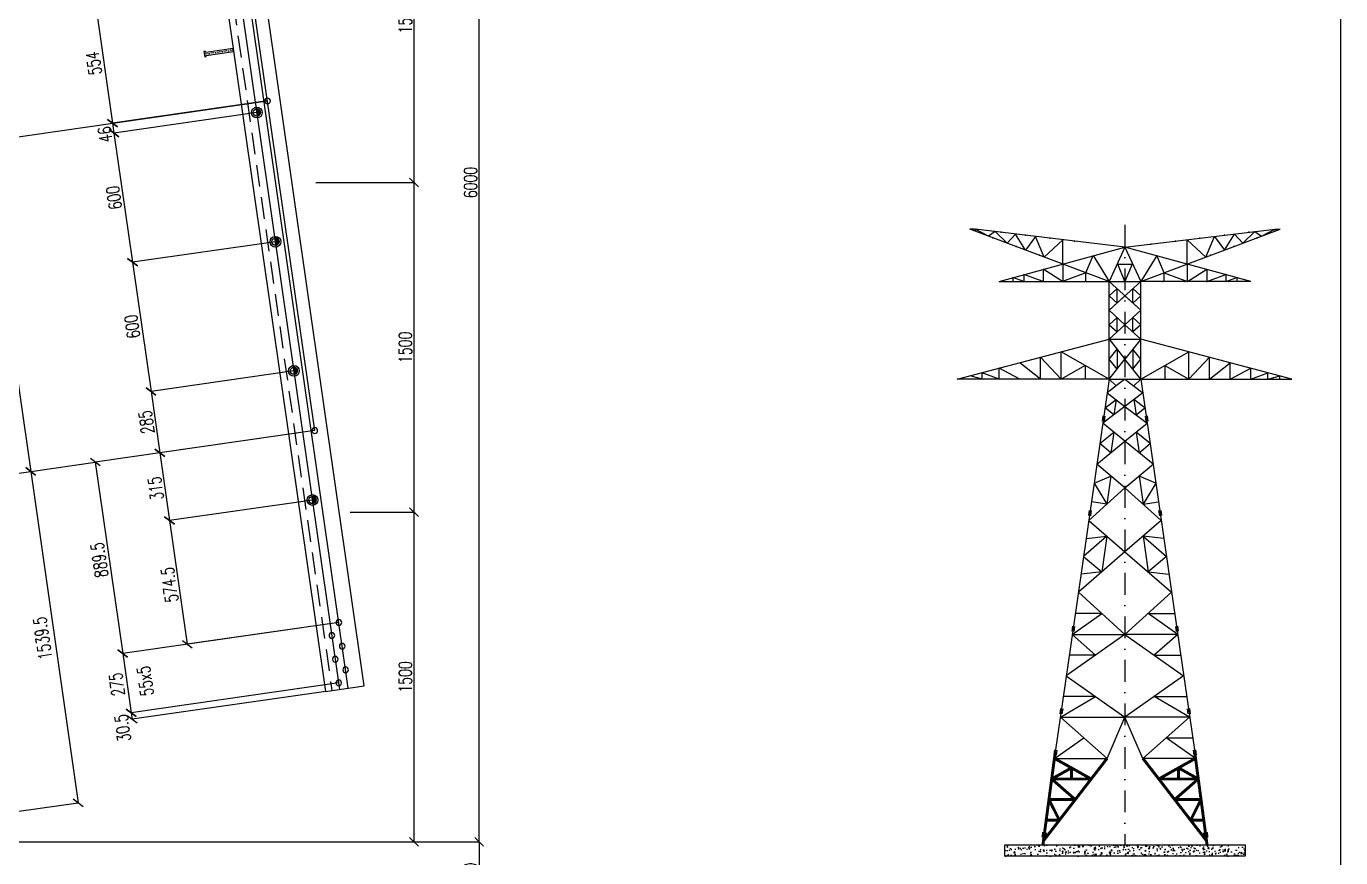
# Model space of a CAD drawing. Extents: x 87063 to 103283, y -59241 to -47761.
# Drawn here: x 97238 to 103283, y -55408 to -51585 of the extents above; entities that cross this region are included whole.
import ezdxf

# ---------------------------------------------------------------- set-up
doc = ezdxf.new("R2010")
doc.units = 0
doc.header["$LTSCALE"] = 200
doc.header["$MEASUREMENT"] = 0
doc.linetypes.add('DASHDOT', pattern=[1, 0.5, -0.25, 0, -0.25])
doc.linetypes.add('DASHED', pattern=[0.75, 0.5, -0.25])
doc.layers.get('0').update_dxf_attribs({"linetype": 'CONTINUOUS'})
for name, color, linetype in [('ASSI', 3, 'CONTINUOUS'), ('Echelon', 3, 'CONTINUOUS'), ('FORI', 2, 'CONTINUOUS'), ('LINEA_ANG', 2, 'CONTINUOUS'), ('LS', 7, 'CONTINUOUS'), ('MZ', 6, 'DASHDOT'), ('QT_MPR', 7, 'CONTINUOUS'), ('QT_MSP', 7, 'CONTINUOUS'), ('TRAT-Y', 7, 'DASHED')]:
    doc.layers.add(name, color=color, linetype=linetype)
doc.styles.add('QUOTE', font='ROMANS8.SHX', dxfattribs={"width": 0.7})
doc.styles.add('RS', font='ROMANS8.shx', dxfattribs={"width": 0.7})
doc.styles.get("Standard").update_dxf_attribs({"font": 'ROMANS8.SHX', "width": 0.7})
doc.dimstyles.new('TRATTO_20', dxfattribs={"dimscale": 0, "dimtxt": 60, "dimasz": 40, "dimexe": 0, "dimexo": 0, "dimgap": 10, "dimtad": 1, "dimrnd": 0.5, "dimdsep": 46, "dimtxsty": 'RS', "dimblk1": 'OBLIQUE', "dimblk2": 'OBLIQUE', "dimsah": 1, "dimcen": 0.09, "dimclrd": 2, "dimclre": 2, "dimclrt": 7, "dimadec": 0, "dimazin": 0, "dimtfac": 1, "dimtix": 1, "dimtmove": 2, "dimatfit": 3, "dimfxl": 1, "dimtolj": 1, "dimtzin": 0, "dimarcsym": 0})

# ---------------------------------------------------------------- blocks, each defined once
blk = doc.blocks.new('16')
blk.add_circle((0, 0), 1)
blk = doc.blocks.new('ASSE98')
blk.add_line((0, 0), (1, 0))
at = {"color": 7, "style": 'QUOTE', "width": 0.5, "flags": 1}
for tag, p in [('TI', (1.38308, 6.82731)), ('DI_S', (1.38308, 6.42178)), ('D_S', (1.38308, 6.02092)), ('E_S', (1.38308, 5.68065)), ('NFORI', (1.36454, 5.29792)), ('ALAR', (1.36349, 4.93246)), ('FAM', (1.3775, 4.54645)), ('ALA', (1.38308, 4.19257)), ('DISP2', (1.38308, 3.84971)), ('DISP1', (1.38308, 3.50686)), ('PINZAF', (1.38308, 3.164)), ('PINZAI', (1.38308, 2.82114)), ('TRP', (1.38308, 2.47829)), ('NP', (1.38308, 2.13543)), ('SV', (1.38308, 1.79257)), ('PESO', (1.38308, 1.44971)), ('QUA', (1.38308, 1.10686)), ('LUN', (1.38308, 0.764)), ('PROF', (1.38308, 0.42114)), ('POS', (1.38308, 0.07829))]:
    blk.add_attdef(tag, p, '', height=0.2, dxfattribs=at)
at = {"color": 7, "flags": 1}
for tag, p in [('LAV1', (3.07431, 6.82847)), ('LAV2', (3.07431, 6.49513)), ('LAV3', (3.07431, 6.1618)), ('LAV4', (3.07431, 5.82847)), ('LAV5', (3.07431, 5.49513)), ('LAV6', (3.07431, 5.1618)), ('LAV7', (3.07431, 4.82847)), ('LAV8', (3.07431, 4.49513)), ('LAV9', (3.07431, 4.1618)), ('LAV10', (3.07431, 3.82847))]:
    blk.add_attdef(tag, p, '', height=0.2, dxfattribs=at)
blk = doc.blocks.new('_OBLIQUE')
at = {"color": 0, "linetype": 'ByBlock'}
blk.add_line((-0.5, -0.5), (0.5, 0.5), dxfattribs=at)
blk = doc.blocks.new('*D33')
at = {"layer": 'QT_MPR', "color": 2, "lineweight": -2, "transparency": 16777216}
for p, q in [((95734.2, -52302.9), (97040.8, -52115.4)), ((97040.8, -52115.4), (97258.3, -53631.1)), ((95951.7, -53818.6), (97258.3, -53631.1))]:
    blk.add_line(p, q, dxfattribs=at)
at = {"layer": 'QT_MPR', "color": 2, "lineweight": -2, "transparency": 16777216, "xscale": 40, "yscale": 40, "zscale": 40}
for p, rotation in [((97040.8, -52115.4), 98.16615670567538), ((97258.3, -53631.1), 278.1661567056754)]:
    blk.add_blockref('_OBLIQUE', p, dxfattribs=dict(at, rotation=rotation))
at = {"layer": 'QT_MPR', "color": 7, "transparency": 16777216, "insert": (97104.7, -52892), "char_height": 60, "attachment_point": 5, "rotation": 98.16616, "style": 'RS'}
blk.add_mtext('\\A1;1531', dxfattribs=at)
blk = doc.blocks.new('*D40')
at = {"layer": 'QT_MPR', "color": 2, "lineweight": -2, "transparency": 16777216}
for p, q in [((95951.7, -53818.6), (97258.3, -53631.1)), ((97258.3, -53631.1), (97477, -55154.7)), ((96225.8, -55334.3), (97477, -55154.7))]:
    blk.add_line(p, q, dxfattribs=at)
at = {"layer": 'QT_MPR', "color": 2, "lineweight": -2, "transparency": 16777216, "xscale": 40, "yscale": 40, "zscale": 40}
for p, rotation in [((97258.3, -53631.1), 98.16615670567538), ((97477, -55154.7), 278.1661567056754)]:
    blk.add_blockref('_OBLIQUE', p, dxfattribs=dict(at, rotation=rotation))
at = {"layer": 'QT_MPR', "color": 7, "transparency": 16777216, "insert": (97312.4, -54398.4), "char_height": 60, "attachment_point": 5, "rotation": 98.16616, "style": 'RS'}
blk.add_mtext('\\A1;1539.5', dxfattribs=at)
blk = doc.blocks.new('*D43')
at = {"layer": 'QT_MPR', "color": 2, "lineweight": -2, "transparency": 16777216}
for p, q in [((98565, -53443.6), (97555.3, -53588.5)), ((97555.3, -53588.5), (97681.6, -54468.7)), ((98675.4, -54326.1), (97681.6, -54468.7))]:
    blk.add_line(p, q, dxfattribs=at)
at = {"layer": 'QT_MPR', "color": 2, "lineweight": -2, "transparency": 16777216, "xscale": 40, "yscale": 40, "zscale": 40}
for p, rotation in [((97555.3, -53588.5), 98.16615670567538), ((97681.6, -54468.7), 278.1661567056754)]:
    blk.add_blockref('_OBLIQUE', p, dxfattribs=dict(at, rotation=rotation))
at = {"layer": 'QT_MPR', "color": 7, "transparency": 16777216, "insert": (97574, -54038.6), "char_height": 60, "attachment_point": 5, "rotation": 98.16616, "style": 'RS'}
blk.add_mtext('\\A1;889.5', dxfattribs=at)
blk = doc.blocks.new('*D44')
at = {"layer": 'QT_MPR', "color": 2, "lineweight": -2, "transparency": 16777216}
for p, q in [((98675.4, -54326.1), (97681.6, -54468.7)), ((97681.6, -54468.7), (97720.7, -54740.9)), ((98674.9, -54604), (97720.7, -54740.9))]:
    blk.add_line(p, q, dxfattribs=at)
at = {"layer": 'QT_MPR', "color": 2, "lineweight": -2, "transparency": 16777216, "xscale": 40, "yscale": 40, "zscale": 40}
for p, rotation in [((97681.6, -54468.7), 98.16615670567538), ((97720.7, -54740.9), 278.1661567056754)]:
    blk.add_blockref('_OBLIQUE', p, dxfattribs=dict(at, rotation=rotation))
at = {"layer": 'QT_MPR', "color": 7, "transparency": 16777216, "insert": (97784.7, -54595.2), "char_height": 60, "attachment_point": 5, "rotation": 98.16616, "style": 'RS'}
blk.add_mtext('\\A1;55x5', dxfattribs=at)
blk = doc.blocks.new('*D45')
at = {"layer": 'QT_MPR', "color": 2, "lineweight": -2, "transparency": 16777216}
for p, q in [((98675.4, -54326.1), (97681.6, -54468.7)), ((97681.6, -54468.7), (97720.7, -54740.9)), ((98674.9, -54604), (97720.7, -54740.9))]:
    blk.add_line(p, q, dxfattribs=at)
at = {"layer": 'QT_MPR', "color": 2, "lineweight": -2, "transparency": 16777216, "xscale": 40, "yscale": 40, "zscale": 40}
for p, rotation in [((97681.6, -54468.7), 98.16615670567538), ((97720.7, -54740.9), 278.1661567056754)]:
    blk.add_blockref('_OBLIQUE', p, dxfattribs=dict(at, rotation=rotation))
at = {"layer": 'QT_MPR', "color": 7, "transparency": 16777216, "insert": (97654.8, -54611), "char_height": 60, "attachment_point": 5, "rotation": 98.16616, "style": 'RS'}
blk.add_mtext('\\A1;275', dxfattribs=at)
blk = doc.blocks.new('*D46')
at = {"layer": 'QT_MPR', "color": 2, "lineweight": -2, "transparency": 16777216}
for p, q in [((98674.9, -54604), (97720.7, -54740.9)), ((98615.8, -54642.8), (97724.9, -54770.6)), ((97720.7, -54740.9), (97724.9, -54770.6))]:
    blk.add_line(p, q, dxfattribs=at)
at = {"layer": 'QT_MPR', "color": 2, "lineweight": -2, "transparency": 16777216, "xscale": 40, "yscale": 40, "zscale": 40}
for p, rotation in [((97720.7, -54740.9), 98.16615670567538), ((97724.9, -54770.6), 278.1661567056754)]:
    blk.add_blockref('_OBLIQUE', p, dxfattribs=dict(at, rotation=rotation))
at = {"layer": 'QT_MPR', "color": 7, "transparency": 16777216, "insert": (97681.2, -54811), "char_height": 60, "attachment_point": 5, "rotation": 98.16616, "style": 'RS'}
blk.add_mtext('\\A1;30.5', dxfattribs=at)
blk = doc.blocks.new('*D62')
at = {"layer": 'LS', "color": 2, "lineweight": -2, "transparency": 16777216}
for p, q in [((96225.8, -55334.3), (99321, -55334.3)), ((99321, -55334.3), (99321, -55636)), ((98436.5, -55636), (99321, -55636))]:
    blk.add_line(p, q, dxfattribs=at)
at = {"layer": 'LS', "color": 2, "lineweight": -2, "transparency": 16777216, "xscale": 40, "yscale": 40, "zscale": 40}
for p, rotation in [((99321, -55334.3), 90), ((99321, -55636), 270)]:
    blk.add_blockref('_OBLIQUE', p, dxfattribs=dict(at, rotation=rotation))
at = {"layer": 'LS', "color": 7, "transparency": 16777216, "insert": (99281, -55485.1), "char_height": 60, "attachment_point": 5, "rotation": 90, "style": 'RS'}
blk.add_mtext('\\A1;300', dxfattribs=at)
blk = doc.blocks.new('*D63')
at = {"layer": 'LS', "color": 2, "lineweight": -2, "transparency": 16777216}
for p, q in [((98247.7, -49271.5), (99321, -49271.5)), ((99321, -55334.3), (99321, -49271.5)), ((96225.8, -55334.3), (99321, -55334.3))]:
    blk.add_line(p, q, dxfattribs=at)
at = {"layer": 'LS', "color": 2, "lineweight": -2, "transparency": 16777216, "xscale": 40, "yscale": 40, "zscale": 40}
for p, rotation in [((99321, -49271.5), 90), ((99321, -55334.3), 270)]:
    blk.add_blockref('_OBLIQUE', p, dxfattribs=dict(at, rotation=rotation))
at = {"layer": 'LS', "color": 7, "transparency": 16777216, "insert": (99281, -52302.9), "char_height": 60, "attachment_point": 5, "rotation": 90, "style": 'RS'}
blk.add_mtext('\\A1;6000', dxfattribs=at)
blk = doc.blocks.new('*D65')
at = {"layer": 'LS', "color": 2, "lineweight": -2, "transparency": 16777216}
for p, q in [((98397.6, -50787.2), (99021, -50787.2)), ((99021, -50787.2), (99021, -52302.9)), ((98569.4, -52302.9), (99021, -52302.9))]:
    blk.add_line(p, q, dxfattribs=at)
at = {"layer": 'LS', "color": 2, "lineweight": -2, "transparency": 16777216, "xscale": 40, "yscale": 40, "zscale": 40}
for p, rotation in [((99021, -50787.2), 90), ((99021, -52302.9), 270)]:
    blk.add_blockref('_OBLIQUE', p, dxfattribs=dict(at, rotation=rotation))
at = {"layer": 'LS', "color": 7, "transparency": 16777216, "insert": (98981, -51545.1), "char_height": 60, "attachment_point": 5, "rotation": 90, "style": 'RS'}
blk.add_mtext('\\A1;1500', dxfattribs=at)
blk = doc.blocks.new('*D66')
at = {"layer": 'LS', "color": 2, "lineweight": -2, "transparency": 16777216}
for p, q in [((98569.4, -52302.9), (99021, -52302.9)), ((99021, -52302.9), (99021, -53818.6)), ((98727.6, -53818.6), (99021, -53818.6))]:
    blk.add_line(p, q, dxfattribs=at)
at = {"layer": 'LS', "color": 2, "lineweight": -2, "transparency": 16777216, "xscale": 40, "yscale": 40, "zscale": 40}
for p, rotation in [((99021, -52302.9), 90), ((99021, -53818.6), 270)]:
    blk.add_blockref('_OBLIQUE', p, dxfattribs=dict(at, rotation=rotation))
at = {"layer": 'LS', "color": 7, "transparency": 16777216, "insert": (98981, -53060.8), "char_height": 60, "attachment_point": 5, "rotation": 90, "style": 'RS'}
blk.add_mtext('\\A1;1500', dxfattribs=at)
blk = doc.blocks.new('*D67')
at = {"layer": 'LS', "color": 2, "lineweight": -2, "transparency": 16777216}
for p, q in [((98727.6, -53818.6), (99021, -53818.6)), ((99021, -53818.6), (99021, -55334.3)), ((96225.8, -55334.3), (99021, -55334.3))]:
    blk.add_line(p, q, dxfattribs=at)
at = {"layer": 'LS', "color": 2, "lineweight": -2, "transparency": 16777216, "xscale": 40, "yscale": 40, "zscale": 40}
for p, rotation in [((99021, -53818.6), 90), ((99021, -55334.3), 270)]:
    blk.add_blockref('_OBLIQUE', p, dxfattribs=dict(at, rotation=rotation))
at = {"layer": 'LS', "color": 7, "transparency": 16777216, "insert": (98981, -54576.4), "char_height": 60, "attachment_point": 5, "rotation": 90, "style": 'RS'}
blk.add_mtext('\\A1;1500', dxfattribs=at)
blk = doc.blocks.new('P20')
at = {"color": 0}
for p, q in [((0, 0.98), (0.02, 1)), ((0, 0.94), (0.06, 1)), ((1, -0.01), (0, 0.99)), ((0, 0.89), (0.1, 0.99)), ((0, 0.85), (0.14, 0.99)), ((0, 0.8), (0.18, 0.98)), ((0, 0.76), (0.22, 0.98)), ((0, 0.71), (0.25, 0.97)), ((0, 0.67), (0.29, 0.96)), ((1, -0.05), (0, 0.95)), ((0, 0.62), (0.32, 0.95)), ((0, 0.58), (0.36, 0.93)), ((0, 0.53), (0.39, 0.92)), ((0, 0.49), (0.42, 0.91)), ((1, -0.09), (0, 0.9)), ((0, 0.44), (0.45, 0.89)), ((0, 0.4), (0.48, 0.88)), ((0.99, -0.13), (0, 0.86)), ((0, 0.35), (0.51, 0.86)), ((0, 0.31), (0.54, 0.84)), ((0, 0.26), (0.56, 0.83)), ((0.99, -0.17), (0, 0.81)), ((0, 0.22), (0.59, 0.81)), ((0, 0.17), (0.61, 0.79)), ((0.98, -0.21), (0, 0.77)), ((0, 0.13), (0.64, 0.77)), ((0, 0.08), (0.66, 0.75)), ((0, 0.04), (0.69, 0.73)), ((0.97, -0.25), (0, 0.72)), ((0, -0.01), (0.71, 0.7)), ((0.96, -0.28), (0, 0.68)), ((0, -0.05), (0.73, 0.68)), ((0, -0.1), (0.75, 0.66)), ((0.95, -0.32), (0, 0.63)), ((0, -0.14), (0.77, 0.63)), ((0, -0.19), (0.79, 0.61)), ((0.94, -0.35), (0, 0.59)), ((0, -0.23), (0.81, 0.58)), ((0, -0.28), (0.83, 0.56)), ((0.92, -0.38), (0, 0.54)), ((0, -0.32), (0.85, 0.53)), ((0.91, -0.41), (0, 0.5)), ((0, -0.36), (0.87, 0.5)), ((0, -0.41), (0.88, 0.47)), ((0.9, -0.44), (0, 0.45)), ((0, -0.45), (0.9, 0.44)), ((0.88, -0.47), (0, 0.41)), ((0, -0.5), (0.91, 0.41)), ((0, -0.54), (0.92, 0.38)), ((0.87, -0.5), (0, 0.36)), ((0, -0.59), (0.94, 0.35)), ((0.85, -0.53), (0, 0.32)), ((0, -0.63), (0.95, 0.31)), ((0, -0.68), (0.96, 0.28)), ((0.83, -0.56), (0, 0.27)), ((0, -0.72), (0.97, 0.25)), ((0.81, -0.58), (0, 0.23)), ((0, -0.77), (0.98, 0.21)), ((0.79, -0.61), (0, 0.18)), ((0, -0.81), (0.99, 0.17)), ((0.77, -0.63), (0, 0.14)), ((0, -0.86), (0.99, 0.13)), ((0.75, -0.66), (0, 0.09)), ((0, -0.9), (1, 0.09)), ((0.73, -0.68), (0, 0.05)), ((0, -0.95), (1, 0.05)), ((0.71, -0.7), (0, 0.01)), ((0, -0.99), (1, 0.01)), ((1, 0.04), (0.04, 1)), ((1, 0.09), (0.09, 1)), ((0.99, 0.14), (0.14, 0.99)), ((0.98, 0.19), (0.19, 0.98)), ((0.97, 0.25), (0.25, 0.97)), ((0.95, 0.31), (0.31, 0.95)), ((0.92, 0.38), (0.38, 0.92)), ((0.88, 0.47), (0.47, 0.88)), ((0.81, 0.59), (0.59, 0.81)), ((0.69, -0.73), (0, -0.04)), ((0.66, -0.75), (0, -0.08)), ((0.64, -0.77), (0, -0.13)), ((0.61, -0.79), (0, -0.17)), ((0.59, -0.81), (0, -0.22)), ((0.56, -0.83), (0, -0.26)), ((0.54, -0.84), (0, -0.31)), ((0.51, -0.86), (0, -0.35)), ((0.48, -0.88), (0, -0.4)), ((0.45, -0.89), (0, -0.44)), ((0.42, -0.91), (0, -0.49)), ((0.39, -0.92), (0, -0.53)), ((0.36, -0.93), (0, -0.58)), ((0.32, -0.95), (0, -0.62)), ((0.29, -0.96), (0, -0.67)), ((0.25, -0.97), (0, -0.71)), ((0.22, -0.98), (0, -0.76)), ((0.18, -0.98), (0, -0.8)), ((0.14, -0.99), (0, -0.85)), ((0.1, -0.99), (0, -0.89)), ((0.04, -1), (1, -0.04)), ((0.09, -1), (1, -0.09)), ((0.14, -0.99), (0.99, -0.14)), ((0.19, -0.98), (0.98, -0.19)), ((0.25, -0.97), (0.97, -0.25)), ((0.31, -0.95), (0.95, -0.31)), ((0.38, -0.92), (0.92, -0.38)), ((0.47, -0.88), (0.88, -0.47)), ((0.59, -0.81), (0.81, -0.59))]:
    blk.add_line(p, q, dxfattribs=at)
for radius in [1.5, 1]:
    blk.add_circle((0, 0), radius)
blk = doc.blocks.new('A$C6E393FD9')
at = {"layer": 'Echelon'}
blk.add_lwpolyline([(2.5, 0), (0, 19.8), (168.6, 41.4), (167.9, 47.2), (177.8, 48.5), (181.8, 17.1), (171.9, 15.8), (171.2, 21.6), (2.5, 0)], close=True, dxfattribs=at)
at = {"layer": 'MZ', "ltscale": 0.2}
blk.add_line((1.3, 9.9), (179.8, 32.8), dxfattribs=at)
blk = doc.blocks.new('*D123')
at = {"layer": 'QT_MSP', "color": 2, "lineweight": -2, "transparency": 16777216}
for p, q in [((98213.3, -51387.4), (97556, -51481.7)), ((97556, -51481.7), (97634.8, -52030.2)), ((98347.5, -51927.9), (97634.8, -52030.2))]:
    blk.add_line(p, q, dxfattribs=at)
at = {"layer": 'QT_MSP', "color": 2, "lineweight": -2, "transparency": 16777216, "xscale": 40, "yscale": 40, "zscale": 40}
for p, rotation in [((97556, -51481.7), 98.16615670567116), ((97634.8, -52030.2), 278.1661567056711)]:
    blk.add_blockref('_OBLIQUE', p, dxfattribs=dict(at, rotation=rotation))
at = {"layer": 'QT_MSP', "color": 7, "transparency": 16777216, "insert": (97548.4, -51754.4), "char_height": 60, "attachment_point": 5, "rotation": 98.16616, "style": 'RS'}
blk.add_mtext('\\A1;554', dxfattribs=at)
blk = doc.blocks.new('*D125')
at = {"layer": 'QT_MSP', "color": 2, "lineweight": -2, "transparency": 16777216}
for p, q in [((98347.5, -51927.9), (97634.8, -52030.2)), ((98298.5, -51981.3), (97641.3, -52075.6)), ((97634.8, -52030.2), (97641.3, -52075.6))]:
    blk.add_line(p, q, dxfattribs=at)
at = {"layer": 'QT_MSP', "color": 2, "lineweight": -2, "transparency": 16777216, "xscale": 40, "yscale": 40, "zscale": 40}
for p, rotation in [((97634.8, -52030.2), 98.16615670567116), ((97641.3, -52075.6), 278.1661567056711)]:
    blk.add_blockref('_OBLIQUE', p, dxfattribs=dict(at, rotation=rotation))
at = {"layer": 'QT_MSP', "color": 7, "transparency": 16777216, "insert": (97600.6, -52081.7), "char_height": 60, "attachment_point": 5, "rotation": 98.16616, "style": 'RS'}
blk.add_mtext('\\A1;46', dxfattribs=at)
blk = doc.blocks.new('*D124')
at = {"layer": 'QT_MSP', "color": 2, "lineweight": -2, "transparency": 16777216}
for p, q in [((98298.5, -51981.3), (97641.3, -52075.6)), ((97641.3, -52075.6), (97726.5, -52669.5)), ((98383.8, -52575.2), (97726.5, -52669.5))]:
    blk.add_line(p, q, dxfattribs=at)
at = {"layer": 'QT_MSP', "color": 2, "lineweight": -2, "transparency": 16777216, "xscale": 40, "yscale": 40, "zscale": 40}
for p, rotation in [((97641.3, -52075.6), 98.16615670567116), ((97726.5, -52669.5), 278.1661567056711)]:
    blk.add_blockref('_OBLIQUE', p, dxfattribs=dict(at, rotation=rotation))
at = {"layer": 'QT_MSP', "color": 7, "transparency": 16777216, "insert": (97641.6, -52373.1), "char_height": 60, "attachment_point": 5, "rotation": 98.16616, "style": 'RS'}
blk.add_mtext('\\A1;600', dxfattribs=at)
blk = doc.blocks.new('*D127')
at = {"layer": 'QT_MSP', "color": 2, "lineweight": -2, "transparency": 16777216}
for p, q in [((98383.8, -52575.2), (97726.5, -52669.5)), ((97726.5, -52669.5), (97811.7, -53263.4)), ((98469, -53169.1), (97811.7, -53263.4))]:
    blk.add_line(p, q, dxfattribs=at)
at = {"layer": 'QT_MSP', "color": 2, "lineweight": -2, "transparency": 16777216, "xscale": 40, "yscale": 40, "zscale": 40}
for p, rotation in [((97726.5, -52669.5), 98.16615670567116), ((97811.7, -53263.4), 278.1661567056711)]:
    blk.add_blockref('_OBLIQUE', p, dxfattribs=dict(at, rotation=rotation))
at = {"layer": 'QT_MSP', "color": 7, "transparency": 16777216, "insert": (97725.3, -52965.5), "char_height": 60, "attachment_point": 5, "rotation": 98.16616, "style": 'RS'}
blk.add_mtext('\\A1;600', dxfattribs=at)
blk = doc.blocks.new('*D126')
at = {"layer": 'QT_MSP', "color": 2, "lineweight": -2, "transparency": 16777216}
for p, q in [((98469, -53169.1), (97811.7, -53263.4)), ((97811.7, -53263.4), (97852.3, -53545.9)), ((98565, -53443.6), (97852.3, -53545.9))]:
    blk.add_line(p, q, dxfattribs=at)
at = {"layer": 'QT_MSP', "color": 2, "lineweight": -2, "transparency": 16777216, "xscale": 40, "yscale": 40, "zscale": 40}
for p, rotation in [((97811.7, -53263.4), 98.16615670567116), ((97852.3, -53545.9), 278.1661567056711)]:
    blk.add_blockref('_OBLIQUE', p, dxfattribs=dict(at, rotation=rotation))
at = {"layer": 'QT_MSP', "color": 7, "transparency": 16777216, "insert": (97790.5, -53404.9), "char_height": 60, "attachment_point": 5, "rotation": 98.16616, "style": 'RS'}
blk.add_mtext('\\A1;285', dxfattribs=at)
blk = doc.blocks.new('*D134')
at = {"layer": 'QT_MSP', "color": 2, "lineweight": -2, "transparency": 16777216}
for p, q in [((98565, -53443.6), (97852.3, -53545.9)), ((97852.3, -53545.9), (97897, -53857.3)), ((98554.2, -53763), (97897, -53857.3))]:
    blk.add_line(p, q, dxfattribs=at)
at = {"layer": 'QT_MSP', "color": 2, "lineweight": -2, "transparency": 16777216, "xscale": 40, "yscale": 40, "zscale": 40}
for p, rotation in [((97852.3, -53545.9), 98.16615670567116), ((97897, -53857.3), 278.1661567056711)]:
    blk.add_blockref('_OBLIQUE', p, dxfattribs=dict(at, rotation=rotation))
at = {"layer": 'QT_MSP', "color": 7, "transparency": 16777216, "insert": (97833.3, -53709.3), "char_height": 60, "attachment_point": 5, "rotation": 98.16616, "style": 'RS'}
blk.add_mtext('\\A1;315', dxfattribs=at)
blk = doc.blocks.new('*D133')
at = {"layer": 'QT_MSP', "color": 2, "lineweight": -2, "transparency": 16777216}
for p, q in [((98554.2, -53763), (97897, -53857.3)), ((97897, -53857.3), (97978.6, -54426.1)), ((98675.4, -54326.1), (97978.6, -54426.1))]:
    blk.add_line(p, q, dxfattribs=at)
at = {"layer": 'QT_MSP', "color": 2, "lineweight": -2, "transparency": 16777216, "xscale": 40, "yscale": 40, "zscale": 40}
for p, rotation in [((97897, -53857.3), 98.16615670567116), ((97978.6, -54426.1), 278.1661567056711)]:
    blk.add_blockref('_OBLIQUE', p, dxfattribs=dict(at, rotation=rotation))
at = {"layer": 'QT_MSP', "color": 7, "transparency": 16777216, "insert": (97896.8, -54152.3), "char_height": 60, "attachment_point": 5, "rotation": 98.16616, "style": 'RS'}
blk.add_mtext('\\A1;574.5', dxfattribs=at)

msp = doc.modelspace()

# ---------------------------------------------------------------- hatches: boundary and pattern name
at = {"layer": 'LS'}
h = msp.add_hatch(dxfattribs=at)
h.set_pattern_fill('AR-CONC', color=3, scale=7.110105, style=0)
h.set_pattern_definition([(50, (79644.303, -59844.22), (50.997955, -4.46174), [5.33258, -58.65837]), (355, (79644.303, -59844.22), (-9.86537, 53.48165), [4.26606, -46.9267]), (100.4514, (79648.553, -59844.594), (41.13263, 49.01988), [4.532, -49.85194]), (46.1842, (79644.3, -59830), (75.88196, -11.76858), [7.99887, -87.98755]), (96.6356, (79650.626, -59830.98), (66.4555, 69.2608), [6.798, -74.7779]), (351.1842, (79644.3, -59830), (66.45545, 69.26086), [6.3991, -70.39004]), (21, (79651.413, -59833.557), (42.44072, -28.62663), [5.33258, -58.65837]), (326, (79651.413, -59833.557), (17.29998, 51.55893), [4.26606, -46.9267]), (71.4514, (79654.95, -59835.942), (59.74071, 22.93226), [4.532, -49.85194]), (37.5, (79644.303, -59844.222), (0.864579, 23.669104), [0, -46.357888, 0, -47.637706, 0, -47.10445]), (7.5, (79644.303, -59844.222), (18.704522, 28.043089), [0, -27.160603, 0, -45.291372, 0, -17.953016]), (327.5, (79628.447, -59844.222), (37.955338, -1.603675), [0, -17.775264, 0, -55.458822, 0, -73.58959]), (317.5, (79621.337, -59844.222), (41.46515, 7.11757), [0, -23.107843, 0, -36.830346, 0, -52.259275])])
h.paths.add_polyline_path([(102842.483, -55349.026), (101738.613, -55349.026), (101738.613, -55400.852), (102842.483, -55400.852)])

# ---------------------------------------------------------------- linework, layer by layer
at = {"color": 6, "ltscale": 0.01}
for p, q in [((101601.668, -52517.666), (101576.388, -52517.666)), ((102217.868, -52757.826), (101576.388, -52517.666)), ((102290.548, -52599.826), (101601.668, -52517.666)), ((101662.924, -52550.064), (101601.668, -52517.666)), ((101601.668, -52517.666), (101601.668, -52527.13)), ((102290.548, -52599.826), (102979.428, -52517.666)), ((102363.228, -52757.826), (103004.708, -52517.666)), ((102918.173, -52550.064), (102979.428, -52517.666)), ((102979.428, -52517.666), (103004.708, -52517.666)), ((102979.428, -52517.666), (102979.428, -52527.13)), ((101694.083, -52528.688), (101662.924, -52550.064)), ((101748.286, -52582.022), (101694.083, -52528.688)), ((101786.498, -52539.71), (101748.286, -52582.022)), ((101833.649, -52613.98), (101786.498, -52539.71)), ((101878.913, -52550.732), (101833.649, -52613.98)), ((101919.011, -52645.939), (101878.913, -52550.732)), ((102004.374, -52566.122), (101919.011, -52645.939)), ((102004.374, -52677.897), (102004.374, -52565.825)), ((102576.723, -52677.897), (102576.723, -52565.825)), ((102576.723, -52566.122), (102662.085, -52645.939)), ((102662.085, -52645.939), (102702.183, -52550.732)), ((102702.183, -52550.732), (102747.448, -52613.98)), ((102747.448, -52613.98), (102794.598, -52539.71)), ((102794.598, -52539.71), (102832.81, -52582.022)), ((102832.81, -52582.022), (102887.013, -52528.688)), ((102887.013, -52528.688), (102918.173, -52550.064)), ((101712.268, -52757.826), (102290.548, -52599.826)), ((102110.534, -52717.642), (102143.714, -52638.642)), ((102143.714, -52638.642), (102217.868, -52757.826)), ((102290.548, -52599.826), (102217.868, -52757.826)), ((102868.828, -52757.826), (102290.548, -52599.826)), ((102290.548, -52599.826), (102363.228, -52757.826)), ((102437.382, -52638.642), (102363.228, -52757.826)), ((102470.562, -52717.642), (102437.382, -52638.642)), ((102003.201, -52757.826), (101914.508, -52701.959)), ((101914.508, -52701.959), (101914.508, -52757.826)), ((102004.374, -52677.134), (102004.374, -52757.826)), ((102290.548, -52757.826), (102257.368, -52678.826)), ((102257.368, -52678.826), (102323.728, -52678.826)), ((102323.728, -52678.826), (102290.548, -52757.826)), ((102576.723, -52677.134), (102576.723, -52757.826)), ((102577.896, -52757.826), (102666.588, -52701.959)), ((102666.588, -52701.959), (102666.588, -52757.826)), ((101712.268, -52757.826), (102217.868, -52757.826)), ((101775.468, -52740.367), (101775.468, -52757.826)), ((101826.028, -52757.826), (101775.468, -52740.367)), ((101914.508, -52757.826), (101826.028, -52726.401)), ((101826.028, -52726.401), (101826.028, -52757.826)), ((102110.955, -52717.799), (102003.201, -52757.826)), ((102111.121, -52757.826), (102110.955, -52717.799)), ((102111.121, -52757.826), (102110.955, -52717.799)), ((102217.868, -53206.546), (102217.868, -52757.826)), ((102217.868, -52757.826), (102363.228, -52757.826)), ((102217.868, -52757.826), (102363.228, -52890.546)), ((102217.868, -52890.546), (102363.228, -52757.826)), ((102217.868, -52757.826), (102363.228, -52757.826)), ((102363.228, -53206.546), (102363.228, -52757.826)), ((102868.828, -52757.826), (102363.228, -52757.826)), ((102469.975, -52757.826), (102470.141, -52717.799)), ((102470.141, -52717.799), (102577.896, -52757.826)), ((102666.588, -52757.826), (102755.068, -52726.401)), ((102755.068, -52726.401), (102755.068, -52757.826)), ((102755.068, -52757.826), (102805.628, -52740.367)), ((102805.628, -52740.367), (102805.628, -52757.826)), ((102254.208, -52791.006), (102217.868, -52824.186)), ((102254.208, -52791.006), (102217.868, -52824.186)), ((102217.868, -52890.546), (102290.548, -52824.186)), ((102217.868, -52824.186), (102254.208, -52857.366)), ((102254.208, -52857.366), (102254.208, -52791.006)), ((102254.208, -52857.366), (102254.208, -52791.006)), ((102363.228, -52890.546), (102290.548, -52824.186)), ((102326.888, -52791.006), (102363.228, -52824.186)), ((102326.888, -52857.366), (102326.888, -52791.006)), ((102326.888, -52791.006), (102363.228, -52824.186)), ((102326.888, -52857.366), (102326.888, -52791.006)), ((102363.228, -52824.186), (102326.888, -52857.366)), ((102290.548, -52956.906), (102217.868, -52890.546)), ((102254.208, -52923.726), (102217.868, -52956.906)), ((102254.208, -52990.086), (102254.208, -52923.726)), ((102290.548, -52956.906), (102363.228, -52890.546)), ((102326.888, -52923.726), (102363.228, -52956.906)), ((102326.888, -52990.086), (102326.888, -52923.726)), ((102290.548, -52956.906), (102217.868, -53023.266)), ((102217.868, -52956.906), (102254.208, -52990.086)), ((102290.548, -52956.906), (102363.228, -53023.266)), ((102363.228, -52956.906), (102326.888, -52990.086)), ((101519.508, -53206.546), (102217.868, -53023.266)), ((102213.918, -53023.266), (102363.228, -53023.266)), ((102217.868, -53023.266), (102290.548, -53114.906)), ((102217.868, -53114.906), (102254.208, -53069.086)), ((102254.208, -53069.086), (102254.208, -53160.726)), ((102363.228, -53023.266), (102290.548, -53114.906)), ((102363.228, -53114.906), (102326.888, -53069.086)), ((102326.888, -53069.086), (102326.888, -53160.726)), ((103058.428, -53206.546), (102363.228, -53023.266)), ((101901.868, -53206.546), (101901.868, -53106.575)), ((101996.668, -53206.546), (101901.868, -53106.575)), ((101996.668, -53206.546), (101996.668, -53081.582)), ((102217.868, -53206.546), (101996.668, -53081.582)), ((102217.868, -53206.546), (102290.548, -53114.906)), ((102254.208, -53160.726), (102217.868, -53114.906)), ((102363.228, -53206.546), (102290.548, -53114.906)), ((102326.888, -53160.726), (102363.228, -53114.906)), ((102363.228, -53206.546), (102584.428, -53081.582)), ((102584.428, -53206.546), (102584.428, -53081.582)), ((102584.428, -53206.546), (102679.228, -53106.575)), ((102679.228, -53206.546), (102679.228, -53106.575)), ((101633.268, -53206.546), (101633.268, -53177.388)), ((101712.268, -53206.546), (101633.268, -53177.388)), ((101712.268, -53206.546), (101712.268, -53156.561)), ((101807.068, -53206.546), (101712.268, -53156.561)), ((101901.868, -53206.546), (101807.068, -53131.568)), ((102107.268, -53144.064), (101996.668, -53206.546)), ((102107.268, -53144.064), (102107.268, -53206.546)), ((102473.828, -53144.064), (102584.428, -53206.546)), ((102473.828, -53144.064), (102473.828, -53206.546)), ((102679.228, -53206.546), (102774.028, -53131.568)), ((102774.028, -53206.546), (102774.028, -53131.568)), ((102774.028, -53206.546), (102868.828, -53156.561)), ((102868.828, -53206.546), (102868.828, -53156.561)), ((102868.828, -53206.546), (102947.828, -53177.388)), ((102947.828, -53206.546), (102947.828, -53177.388)), ((102217.868, -53206.546), (101519.508, -53206.546)), ((101633.268, -53206.546), (101577.968, -53191.967)), ((102217.868, -53206.546), (102052.165, -54354.507)), ((102290.548, -53206.546), (102208.745, -53269.746)), ((102217.868, -53206.546), (102249.647, -53238.146)), ((102217.868, -53206.546), (102363.228, -53206.546)), ((102290.548, -53206.546), (102372.351, -53269.746)), ((102363.228, -53206.546), (102331.449, -53238.146)), ((102363.228, -53206.546), (102528.931, -54354.507)), ((102363.228, -53206.546), (103058.428, -53206.546)), ((102947.828, -53206.546), (103003.128, -53191.967)), ((103003.128, -53206.546), (103003.128, -53191.967)), ((102198.711, -53339.266), (102249.647, -53300.945)), ((102208.745, -53269.746), (102290.548, -53332.143)), ((102249.647, -53300.945), (102239.612, -53370.465)), ((102372.351, -53269.746), (102290.548, -53332.143)), ((102382.386, -53339.266), (102331.449, -53300.945)), ((102331.449, -53300.945), (102341.484, -53370.465)), ((102290.548, -53332.143), (102188.676, -53408.786)), ((102239.612, -53370.465), (102198.711, -53339.266)), ((102290.548, -53332.143), (102392.42, -53408.786)), ((102341.484, -53370.465), (102382.386, -53339.266)), ((102188.396, -53376.563), (102184.951, -53400.427)), ((102290.548, -53492.923), (102188.676, -53408.786)), ((102198.404, -53378.008), (102194.959, -53401.872)), ((102290.548, -53492.923), (102392.42, -53408.786)), ((102382.692, -53378.008), (102386.137, -53401.872)), ((102392.701, -53376.563), (102396.145, -53400.427)), ((102161.308, -53598.386), (102290.548, -53492.923)), ((102174.992, -53503.586), (102239.612, -53450.855)), ((102239.612, -53450.855), (102225.928, -53545.655)), ((102419.788, -53598.386), (102290.548, -53492.923)), ((102406.104, -53503.586), (102341.484, -53450.855)), ((102341.484, -53450.855), (102355.168, -53545.655)), ((102225.928, -53545.655), (102174.992, -53503.586)), ((102355.168, -53545.655), (102406.104, -53503.586)), ((102290.548, -53706.695), (102161.308, -53598.386)), ((102290.548, -53706.695), (102419.788, -53598.386)), ((102148.833, -53684.807), (102225.928, -53652.54)), ((102225.928, -53652.54), (102207.216, -53782.172)), ((102432.263, -53684.807), (102355.168, -53652.54)), ((102355.168, -53652.54), (102373.88, -53782.172)), ((102123.884, -53857.65), (102290.548, -53706.695)), ((102148.833, -53684.807), (102207.216, -53782.172)), ((102457.212, -53857.65), (102290.548, -53706.695)), ((102432.263, -53684.807), (102373.88, -53782.172)), ((102207.216, -53782.172), (102136.359, -53771.229)), ((102373.88, -53782.172), (102444.737, -53771.229)), ((102125.765, -53810.457), (102122.32, -53834.321)), ((102135.773, -53811.902), (102132.329, -53835.766)), ((102445.323, -53811.902), (102448.768, -53835.766)), ((102455.331, -53810.457), (102458.776, -53834.321)), ((102123.884, -53857.65), (102290.548, -54001.499)), ((102457.212, -53857.65), (102290.548, -54001.499)), ((102207.216, -53929.574), (102100.166, -54021.97)), ((102112.025, -53939.81), (102207.216, -53929.574)), ((102207.216, -53929.574), (102183.497, -54093.894)), ((102469.071, -53939.81), (102373.88, -53929.574)), ((102373.88, -53929.574), (102480.931, -54021.97)), ((102373.88, -53929.574), (102397.599, -54093.894)), ((102290.548, -54001.499), (102076.447, -54186.29)), ((102100.166, -54021.97), (102183.497, -54093.894)), ((102290.548, -54001.499), (102504.65, -54186.29)), ((102480.931, -54021.97), (102397.599, -54093.894)), ((102183.497, -54093.894), (102088.306, -54104.13)), ((102397.599, -54093.894), (102492.79, -54104.13)), ((102076.447, -54186.29), (102290.548, -54382.066)), ((102504.65, -54186.29), (102290.548, -54382.066)), ((102048.187, -54382.066), (102183.497, -54284.178)), ((102183.497, -54284.178), (102062.317, -54284.178)), ((102532.909, -54382.066), (102397.599, -54284.178)), ((102397.599, -54284.178), (102518.779, -54284.178)), ((102290.548, -54382.066), (102020.82, -54571.666)), ((102048.956, -54342.575), (102045.512, -54366.439)), ((102048.956, -54342.575), (102045.512, -54366.439)), ((102048.956, -54342.575), (102045.512, -54366.439)), ((102048.187, -54382.066), (102290.548, -54382.066)), ((102048.187, -54382.066), (102155.684, -54476.866)), ((102048.187, -54382.066), (102290.548, -54382.066)), ((102048.187, -54382.066), (102290.548, -54382.066)), ((102058.965, -54344.02), (102055.52, -54367.884)), ((102058.965, -54344.02), (102055.52, -54367.884)), ((102058.965, -54344.02), (102055.52, -54367.884)), ((102532.909, -54382.066), (102290.548, -54382.066)), ((102290.548, -54382.066), (102560.277, -54571.666)), ((102532.909, -54382.066), (102290.548, -54382.066)), ((102532.909, -54382.066), (102290.548, -54382.066)), ((102532.909, -54382.066), (102425.412, -54476.866)), ((102522.132, -54344.02), (102525.576, -54367.884)), ((102522.132, -54344.02), (102525.576, -54367.884)), ((102522.132, -54344.02), (102525.576, -54367.884)), ((102528.931, -54354.507), (102611.003, -54923.091)), ((102532.14, -54342.575), (102535.584, -54366.439)), ((102532.14, -54342.575), (102535.584, -54366.439)), ((102532.14, -54342.575), (102535.584, -54366.439)), ((102155.684, -54476.866), (102034.503, -54476.866)), ((102425.412, -54476.866), (102546.593, -54476.866)), ((102020.82, -54571.666), (102290.548, -54761.266)), ((102560.277, -54571.666), (102290.548, -54761.266)), ((101993.452, -54761.266), (102155.684, -54666.466)), ((102155.684, -54666.466), (102007.136, -54666.466)), ((102587.645, -54761.266), (102425.412, -54666.466)), ((102425.412, -54666.466), (102573.961, -54666.466)), ((101994.252, -54721.559), (101990.807, -54745.423)), ((102208.445, -54950.866), (101993.452, -54761.266)), ((101993.452, -54761.266), (102290.548, -54761.266)), ((102004.26, -54723.003), (102000.816, -54746.867)), ((102208.445, -54950.866), (102290.548, -54761.266)), ((102587.645, -54761.266), (102290.548, -54761.266)), ((102372.652, -54950.866), (102290.548, -54761.266)), ((102372.652, -54950.866), (102587.645, -54761.266)), ((102576.836, -54723.003), (102580.281, -54746.867)), ((102586.844, -54721.559), (102590.289, -54745.423)), ((101966.084, -54950.866), (102100.948, -54856.066)), ((101966.084, -54950.866), (102100.948, -54856.066)), ((102615.012, -54950.866), (102480.148, -54856.066)), ((102480.148, -54856.066), (102601.328, -54856.066)), ((102615.012, -54950.866), (102480.148, -54856.066)), ((102480.148, -54856.066), (102601.328, -54856.066)), ((101966.884, -54911.159), (101963.439, -54935.023)), ((101976.892, -54912.603), (101973.448, -54936.467)), ((102604.204, -54912.603), (102607.649, -54936.467)), ((102614.212, -54911.159), (102617.657, -54935.023)), ((101966.084, -54950.866), (102208.445, -54950.866)), ((102615.012, -54950.866), (102372.652, -54950.866))]:
    msp.add_line(p, q, dxfattribs=at)
msp.add_lwpolyline([(102052.165, -54354.507), (101970.093, -54923.091)], dxfattribs=at)
for p in [(101683.301, -52557.693), (101720.695, -52531.359), (101833.401, -52545.053), (101833.401, -52545.053), (101833.401, -52545.053), (101833.401, -52545.053), (101946.108, -52558.746), (101946.108, -52558.746), (101946.108, -52558.746), (101946.108, -52558.746), (102058.815, -52572.439), (102409.575, -52586.133), (102522.281, -52572.439), (102634.988, -52558.746), (102634.988, -52558.746), (102747.695, -52545.053), (102747.695, -52545.053), (102860.401, -52531.359), (102897.795, -52557.693), (101790.215, -52597.719), (101790.215, -52597.719), (101897.128, -52637.746), (101897.128, -52637.746), (102683.968, -52637.746), (102790.881, -52597.719), (102464.348, -52757.826), (102470.141, -52717.799), (102565.468, -52757.826), (102666.588, -52757.826), (102754.436, -52726.226), (102767.708, -52757.826)]:
    msp.add_point(p, dxfattribs=at)
at = {"layer": 'LINEA_ANG'}
for p, q in [((98792.005, -54617.503), (97891.302, -48340.799)), ((97713.127, -48366.367), (98613.83, -54643.071)), ((98613.83, -54643.071), (98792.005, -54617.503))]:
    msp.add_line(p, q, dxfattribs=at)
at = {"layer": 'LS', "color": 6}
for p, q in [((98718.837, -54628.583), (97818.134, -48351.879)), ((98679.242, -54634.265), (97778.54, -48357.561)), ((98564.957, -53443.603), (97899.999, -48809.728))]:
    msp.add_line(p, q, dxfattribs=at)
at = {"layer": 'LS', "color": 2}
for p, q in [((97040.841, -52115.414), (98347.457, -51927.916)), ((97258.341, -53631.101), (97555.299, -53588.488))]:
    msp.add_line(p, q, dxfattribs=at)
at = {"layer": 'LS', "color": 8}
msp.add_lwpolyline([(87062.576, -47761.325), (87062.576, -59241.325), (99782.576, -59241.325), (99782.576, -57641.325), (103282.576, -57641.325), (103282.576, -47761.325), (87062.576, -47761.325)], close=True, dxfattribs=at)
at = {"layer": 'LS', "color": 3, "const_width": 13.333}
for points in [[(101969.754, -54923.307), (101913.064, -55349.026)], [(102611.343, -54923.307), (102668.033, -55349.026)], [(102208.445, -54950.866), (101915.588, -55330.066)], [(102044.345, -54994.728), (101953.46, -55045.666)], [(101966.084, -54950.866), (102135.23, -55045.666)], [(102044.345, -55045.666), (102044.345, -54994.728)], [(102372.652, -54950.866), (102665.508, -55330.066)], [(102615.012, -54950.866), (102445.866, -55045.666)], [(102536.751, -55045.666), (102536.751, -54994.728)], [(102536.751, -54994.728), (102627.636, -55045.666)], [(101953.46, -55045.666), (102135.23, -55045.666)], [(101953.46, -55045.666), (102062.016, -55140.466)], [(102627.636, -55045.666), (102445.866, -55045.666)], [(102627.636, -55045.666), (102519.08, -55140.466)], [(101940.836, -55140.466), (102062.016, -55140.466)], [(101988.802, -55235.266), (101940.836, -55140.466)], [(102640.26, -55140.466), (102519.08, -55140.466)], [(102592.294, -55235.266), (102640.26, -55140.466)], [(101928.212, -55235.266), (101988.802, -55235.266)], [(102652.884, -55235.266), (102592.294, -55235.266)], [(101916.389, -55290.359), (101912.944, -55314.223)], [(101926.397, -55291.803), (101922.952, -55315.667)], [(102654.699, -55291.803), (102658.144, -55315.667)], [(102664.708, -55290.359), (102668.152, -55314.223)]]:
    msp.add_lwpolyline(points, dxfattribs=at)
at = {"layer": 'LS', "color": 3}
msp.add_lwpolyline([(101738.613, -55349.026), (102842.483, -55349.026), (102842.483, -55400.852), (101738.613, -55400.852)], close=True, dxfattribs=at)
at = {"layer": 'MZ'}
msp.add_line((102290.548, -52497.549), (102290.548, -55349.026), dxfattribs=at)
at = {"layer": 'TRAT-Y'}
msp.add_line((97742.823, -48362.106), (98643.526, -54638.81), dxfattribs=at)

# ---------------------------------------------------------------- block references
at = {"layer": 'ASSI', "xscale": 6340.999999999999, "rotation": 278.1661567056712}
msp.add_blockref('ASSE98', (97713.127, -48366.367), dxfattribs=at)
at = {"layer": 'FORI'}
for name, p, xscale, yscale, zscale, rotation in [('16', (98347.457, -51927.916), -13, 13, 13, 16.33231341134668), ('P20', (98298.54, -51981.276), 16.5, 16.5, 16.5, 7.543052222774039), ('P20', (98383.767, -52575.192), 16.5, 16.5, 16.5, 7.543052222774039), ('P20', (98468.993, -53169.108), 16.5, 16.5, 16.5, 7.543052222774039), ('16', (98564.957, -53443.603), -13, 13, 13, 16.33231341134668), ('P20', (98554.22, -53763.024), 16.5, 16.5, 16.5, 7.543052222774039), ('16', (98675.432, -54326.107), -13, 13, 13, 16.33231341134668), ('16', (98643.65, -54386.231), -13, 13, 13, 16.33231341134668), ('16', (98691.056, -54434.992), -13, 13, 13, 16.33231341134668), ('16', (98659.274, -54495.116), -13, 13, 13, 16.33231341134668), ('16', (98706.681, -54543.877), -13, 13, 13, 16.33231341134668), ('16', (98674.899, -54604.001), -13, 13, 13, 16.33231341134668)]:
    msp.add_blockref(name, p, dxfattribs=dict(at, xscale=xscale, yscale=yscale, zscale=zscale, rotation=rotation))
at = {"layer": 'LS', "color": 6, "xscale": -0.75, "yscale": 0.7500000000000001, "zscale": 0.7500000000000001, "rotation": 15.46336600834621}
msp.add_blockref('A$C6E393FD9', (98193.498, -51700.609), dxfattribs=at)

# ---------------------------------------------------------------- dimensions: what is measured, and where the dimension line sits
at = {"layer": 'LS', "color": 6}
for base, p1, p2, text, picture, middle in [((99321.043, -49271.539), (96225.799, -55334.286), (98247.746, -49271.539), '6000', '*D63', (99281.043, -52302.913)), ((99021.043, -52302.913), (98397.644, -50787.226), (98569.433, -52302.913), '1500', '*D65', (98981.043, -51545.069)), ((99021.043, -53818.599), (98569.433, -52302.913), (98727.586, -53818.599), '1500', '*D66', (98981.043, -53060.756)), ((99021.043, -55334.286), (98727.586, -53818.599), (96225.799, -55334.286), '1500', '*D67', (98981.043, -54576.443)), ((99321.043, -55635.986), (96225.799, -55334.286), (98436.484, -55635.986), '300', '*D62', (99281.043, -55485.136))]:
    dim = msp.add_linear_dim(base=base, p1=p1, p2=p2, angle=90, text=text, dimstyle='TRATTO_20', override={"dimscale": 1}, dxfattribs=at)
    dim.commit()
    dim.dimension.update_dxf_attribs({"geometry": picture, "text_midpoint": middle})
at = {"layer": 'QT_MPR'}
for base, p1, p2, text, picture, middle in [((97258.341, -53631.101), (95734.225, -52302.913), (95951.725, -53818.599), '1531', '*D33', (97104.699, -52891.965)), ((97681.612, -54468.72), (98564.957, -53443.603), (98675.432, -54326.107), '889.5', '*D43', (97574.029, -54038.576)), ((97476.983, -55154.742), (95951.725, -53818.599), (96225.799, -55334.286), '1539.5', '*D40', (97312.398, -54398.45)), ((97720.674, -54740.931), (98675.432, -54326.107), (98674.899, -54604.001), '275', '*D45', (97654.817, -54610.987)), ((97720.674, -54740.931), (98675.432, -54326.107), (98674.899, -54604.001), '55x5', '*D44', (97784.684, -54595.176)), ((97724.935, -54770.627), (98674.899, -54604.001), (98615.81, -54642.787), '30.5', '*D46', (97681.181, -54811.043))]:
    dim = msp.add_linear_dim(base=base, p1=p1, p2=p2, angle=98.1661567, text=text, dimstyle='TRATTO_20', override={"dimscale": 1}, dxfattribs=at)
    dim.commit()
    dim.dimension.update_dxf_attribs({"geometry": picture, "text_midpoint": middle, "dimtype": 160})
at = {"layer": 'QT_MSP'}
for base, p1, p2, text, picture, middle in [((97634.757, -52030.188), (98213.314, -51387.36), (98347.457, -51927.916), '554', '*D123', (97548.438, -51754.409)), ((97641.273, -52075.593), (98347.457, -51927.916), (98298.54, -51981.276), '46', '*D125', (97600.604, -52081.684)), ((97726.499, -52669.509), (98298.54, -51981.276), (98383.767, -52575.192), '600', '*D124', (97641.648, -52373.1)), ((97811.726, -53263.425), (98383.767, -52575.192), (98468.993, -53169.108), '600', '*D127', (97725.287, -52965.513)), ((97852.257, -53545.874), (98468.993, -53169.108), (98564.957, -53443.603), '285', '*D126', (97790.543, -53404.93)), ((97896.953, -53857.342), (98564.957, -53443.603), (98554.22, -53763.024), '315', '*D134', (97833.272, -53709.271)), ((97978.57, -54426.106), (98554.22, -53763.024), (98675.432, -54326.107), '574.5', '*D133', (97896.758, -54152.254))]:
    dim = msp.add_linear_dim(base=base, p1=p1, p2=p2, angle=98.1661567, text=text, dimstyle='TRATTO_20', override={"dimscale": 1}, dxfattribs=at)
    dim.commit()
    dim.dimension.update_dxf_attribs({"geometry": picture, "text_midpoint": middle, "dimtype": 160})

doc.saveas('drawing.dxf')
